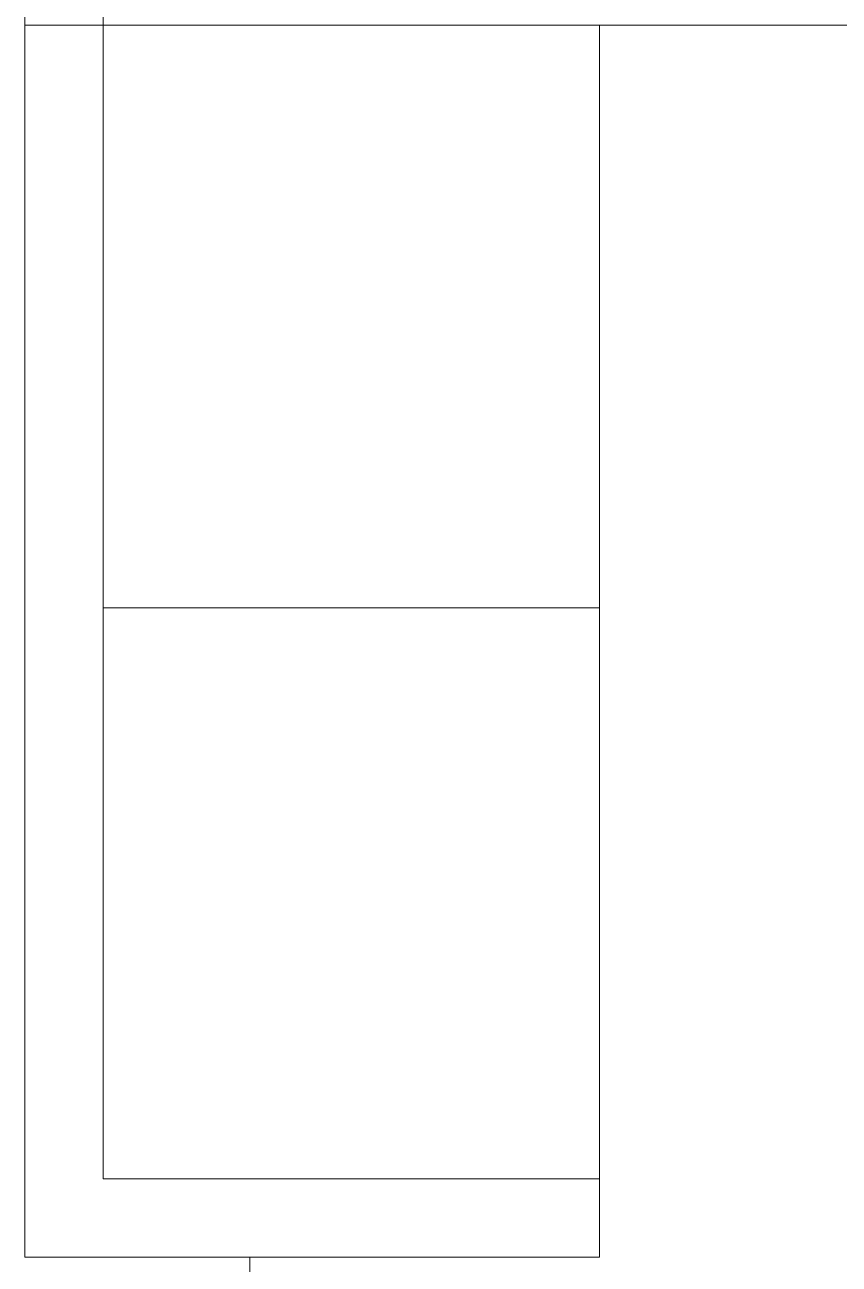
# Model space of a CAD drawing. Header units: inches. Extents: x -19662 to 10260, y -11808 to 5048.
# Drawn here: x -11668 to -10265, y -6904 to -4769 of the extents above; entities that cross this region are included whole.
import ezdxf

# ---------------------------------------------------------------- set-up
doc = ezdxf.new("R2010")
doc.units = ezdxf.units.IN
doc.header["$MEASUREMENT"] = 0
doc.layers.add('furniture', color=36, linetype='Continuous', lineweight=0)

msp = doc.modelspace()

# ---------------------------------------------------------------- linework, layer by layer
at = {"layer": 'furniture'}
for p, q in [((-11532.6, -4769.7), (-11532.6, -4124.7)), ((-11667.6, -4769.7), (-11667.6, -6891.7)), ((-11532.6, -4769.7), (-11532.6, -6756.7)), ((-10677.6, -6891.7), (-10677.6, -4769.7)), ((-11532.6, -5773.2), (-10677.6, -5773.2)), ((-11532.6, -6756.7), (-10677.6, -6756.7)), ((-11667.6, -6891.7), (-10677.6, -6891.7))]:
    msp.add_line(p, q, dxfattribs=at)
msp.add_lwpolyline([(-11667.6, -4769.7), (-11667.6, -3989.7), (-10167.6, -3989.7), (-10167.6, -4769.7)], close=True, dxfattribs=at)
msp.add_lwpolyline([(-11280, -6891.7), (-11280, -7105), (-8796.5, -7105), (-8796.5, -4665.2), (-10167.6, -4665.2)], dxfattribs=at)

doc.saveas('drawing.dxf')
